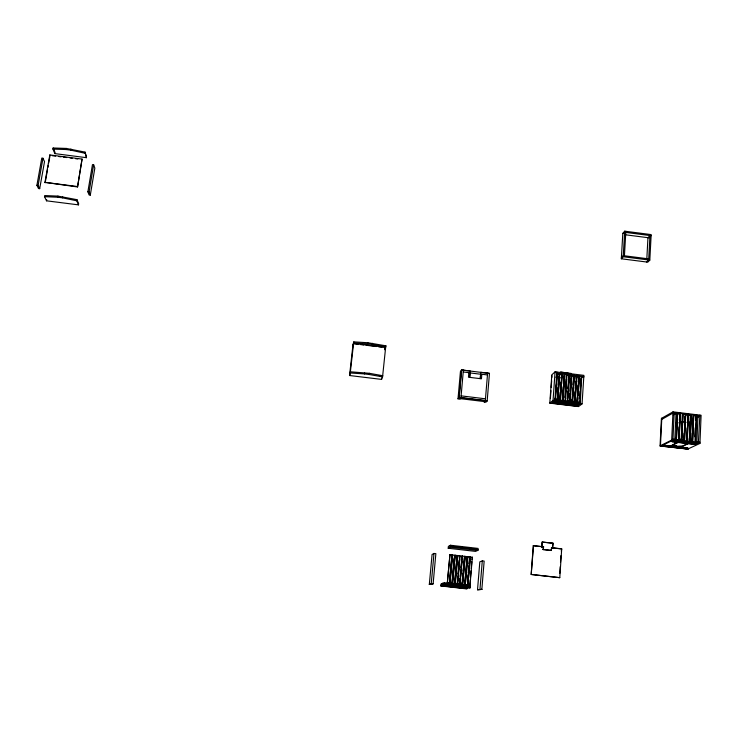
<?xml version="1.0" encoding="UTF-8"?>
<svg xmlns="http://www.w3.org/2000/svg" width="738" height="738" viewBox="0 0 738 738"><rect width="100%" height="100%" fill="white"/><g stroke="black" fill="none" stroke-linecap="round" stroke-linejoin="round"><path stroke-width="1.11" d="M699.938 443.437L671.691 440.042L660.528 445.641L688.01 448.944L699.938 443.437L701.1 415.273L673.01 411.859L661.414 418.418L660.058 445.964L688.074 449.082L660.058 445.964M692.29 433.095L691.903 442.071L693.416 414.94M692.622 425.236L693.01 416.26M693.683 416.343L692.576 442.154L693.729 415.217M694.845 436.785L695.224 427.809M695.556 419.95L696.109 415.273L694.965 442.228M695.768 444.599L696.275 443.833L695.768 444.599L672.217 441.767L672.244 441.232L696.275 443.833M696.137 442.579L698.379 442.855L698.775 442.071L699.984 442.219M697.558 417.524L699.864 415.725L674.191 412.607L672.908 440.189L661.709 445.789M698.379 442.855L699.892 415.125M684.154 433.243L683.803 441.093L685.353 413.963M684.504 425.383L684.901 416.398M686.7 436.933L687.096 427.957M687.438 420.097L688.047 414.286L686.866 441.25M687.189 448.575L687.678 447.837L687.189 448.575L664.099 445.807L664.117 445.282L687.678 447.837M689.347 438.381L689.209 441.748L690.371 414.811M689.643 431.647L690.085 421.546M689.882 441.831L691.405 414.701L690.242 441.656M676.045 413.437L674.855 439.193L676.073 439.341L677.263 413.584L676.045 413.437L673.24 415.014M678.609 435.955L679.015 426.979M679.32 420.236L679.975 413.308L678.748 440.272M681.202 438.529L681.1 440.771L682.318 413.834M681.561 430.669L681.958 421.684M681.128 445.844L681.073 447.043L689.071 443.252M671.691 440.042L673.01 411.859M672.217 441.767L672.696 441.001M660.455 445.77L661.801 418.188M664.099 445.807L664.56 445.06M649.818 260.136L651.174 234.592L624.708 231.188L622.817 233.356L621.322 258.78L647.789 262.156L649.818 260.136L623.213 256.732L621.322 258.78M646.829 258.687L647.955 237.682L649.975 235.542L648.674 259.988L646.654 262.008M624.431 255.772L625.852 231.335M623.213 256.732L624.708 231.188M582.051 403.907L583.896 375.356L555.059 371.823L551.84 374.839L549.792 403.142L578.509 406.583L582.051 403.907L553.048 400.383L549.792 403.142M487.458 374.932L480.641 374.101L480.254 378.649L480.798 372.284L489.469 373.336L487.172 400.882L485.945 402.21L484.1 401.989L485.309 400.651L487.615 373.114M574.551 399.719L575.087 391.767M575.308 388.363L575.76 381.546M575.981 378.133L576.396 375.642L574.404 401.989M576.369 381.62L575.013 402.062L577.005 375.716L576.516 379.35M577.282 397.542L576.913 402.293L578.896 375.946L578.26 381.85M577.513 393.206L578.038 385.254M577.513 404.037L577.66 405.632L552.531 402.588M577.826 397.828L577.522 402.367L579.505 376.02L577.974 395.559M579.717 398.059L580.16 391.241M580.455 386.703L580.981 378.751M579.69 402.394L581.129 376.472M565.004 397.413L565.474 390.596M565.778 386.057L566.24 379.24M565.031 400.614L566.553 374.692M565.409 397.468L565.88 390.651M566.184 386.103L566.646 379.286M565.437 400.669L566.959 374.738L572.651 375.439M567.236 398.834L567.697 392.016M567.928 388.603L568.463 380.651M568.694 377.247L569.109 374.747L567.337 400.9M567.642 398.88L568.103 392.062M568.334 388.658L568.869 380.707M569.099 377.293L569.515 374.793L567.743 400.946M569.92 393.428L569.385 401.38L571.406 375.024L570.834 379.802M570.077 391.158L570.612 383.206M559.782 573.306L560.225 566.655M560.52 562.227L560.963 555.585M561.267 551.157L561.71 548.841L559.782 577.67L531.185 574.505L533.26 545.696L543.602 546.757L543.131 549.589L543.602 546.757M572.051 399.415L571.895 401.684L573.896 375.338M572.347 394.876L572.808 388.059M573.029 384.646L573.564 376.694M573.417 388.133L572.504 401.758L574.505 375.411M573.564 385.854L574.173 376.767M463.224 371.97L470.051 372.81L469.654 377.358L470.207 370.983L461.527 369.932L460.447 371.417L458.012 398.834L459.866 399.055L460.946 397.708L463.381 370.153M557.393 397.634L557.236 399.913L559.063 373.769L562.439 374.184M557.559 395.365L558.112 387.413M558.269 385.135L558.823 377.183M560.299 392.256L559.755 400.217L561.812 373.852L561.24 378.622M560.539 388.852L561.009 382.035M543.131 549.589L551.175 550.511L551.655 547.688L561.71 548.841M551.175 550.511L551.655 547.688M562.264 400.522L562.494 397.109M562.734 393.705L563.195 386.887M563.435 383.474L563.98 375.522M552.448 547.633L553.03 543.168L552.734 547.531M562.513 400.31L564.312 374.157M562.873 400.596L564.588 375.596M563.122 400.383L564.921 374.231M550.4 398.455L550.954 390.67M551.185 387.33L551.664 380.66M551.895 377.321L551.766 375.365M541.655 547.485L542.043 542.033L553.03 543.168M541.932 547.393L542.319 541.932M553.048 400.383L555.059 371.823M556.886 372.044L554.884 400.605L551.646 403.326M562.393 374.784L556.72 374.092L557.005 373.262M556.452 383.769L555.336 399.682L557.411 373.317M556.609 381.5L557.162 373.539M531.185 574.505L533.537 545.603M481.849 589.376L484.156 561.092L482.292 560.88L479.82 561.83L477.523 589.791L481.849 589.376L477.523 589.791M475.899 550.188L476.167 549.054L475.899 550.188L450.143 547.236L448.206 548.251L448.372 546.378L450.475 545.253L478.095 548.426L477.938 550.317L475.53 551.387L448.206 548.251M479.977 589.164L482.292 560.88M481.84 374.249L481.453 378.797L468.455 377.21L468.851 372.662M464.599 584.773L467.154 556.6L464.774 584.717L462.615 584.551L465.18 556.378L462.615 584.551M465.235 584.847L467.791 556.673L465.235 584.847L467.394 585.022L469.755 556.904L467.606 556.756M443.99 584.228L441.001 584.072L440.835 585.954L466.407 588.85L467.043 588.675L467.053 587.236M467.495 581.701L468.067 574.957M468.252 572.706L468.824 565.963M469.008 563.721L469.755 556.904M467.846 585.142L470.392 556.969L467.846 585.142L470.005 585.317L472.366 557.199L470.207 557.052M469.737 586.47L470.124 585.944L470.143 587.817L469.488 588.001L443.529 585.059L444.11 583.002L470.124 585.944M469.829 585.363L470.3 579.745M470.484 577.503L471.047 570.76M471.241 568.509L471.803 561.766M471.988 559.524L472.366 557.199M455.189 583.712L457.791 555.529L455.189 583.712L457.339 583.878L459.756 555.76L457.615 555.613M457.265 582.808L457.744 577.19M458.04 573.813L458.519 568.195M458.815 564.828L459.202 560.327M457.588 583.979L460.014 555.88L462.154 556.028L459.571 584.201L457.588 583.979L458.169 577.236M458.464 573.869L458.944 568.242M459.239 564.874L459.719 559.256M459.571 584.201L460.051 578.583M460.244 576.341L460.733 570.714M461.019 567.347L461.499 561.729M461.693 559.478L462.154 556.028M462.117 559.524L462.403 556.157L464.553 556.304L461.979 584.478L459.995 584.256L460.475 578.638M460.669 576.387L461.149 570.769M461.444 567.393L461.923 561.775M459.995 584.256L462.403 556.157M461.979 584.478L462.173 582.227M462.366 579.985L462.938 573.241M463.132 570.991L464.553 556.304M450.143 547.236L450.401 546.102L476.167 549.054M450.401 546.102L450.475 545.253M447.329 582.817L449.968 554.635L447.329 582.817L449.47 582.992L451.942 554.865L449.802 554.718M449.313 583.038L451.942 554.865M449.949 583.112L452.569 554.93L449.949 583.112L452.099 583.288L454.543 555.16L452.403 555.013M451.933 583.343L452.615 575.474M452.809 573.223L454.082 558.611M452.569 583.407L455.18 555.234L452.569 583.407L454.719 583.583L457.154 555.456L455.014 555.308M454.553 583.638L456.305 563.408M456.499 561.157L457.154 555.456M440.835 585.954L441.389 585.778L441.453 583.915M458.012 398.834L459.073 397.478L461.527 369.932M444.11 583.002L444.018 584.072L470.217 586.959M443.529 585.059L444.175 584.016M429.331 584.339L432.071 554.478L433.99 553.445L435.863 553.657L433.123 583.859L429.331 584.339L433.123 583.859M431.241 583.647L433.99 553.445M384.664 349.747L385.909 345.818L367.819 342.736L353.816 341.879L352.985 344.683L349.563 375.522L381.564 379.397L381.684 378.225M381.564 379.397L382.791 375.725L369.304 373.299L350.504 371.804L349.692 374.341M349.563 375.522L350.365 372.985L364.452 373.917L364.581 372.727M352.856 345.845L353.686 343.05L367.699 343.908L367.819 342.736M382.671 376.906L369.175 374.489L369.304 373.299M385.789 346.989L372.386 344.48L372.515 343.308M350.31 372.404L353.576 343.419L385.642 347.349L382.644 376.048L379.314 375.651M350.365 372.985L350.504 371.804M353.686 343.05L353.816 341.879M87.877 191.797L92.462 164.611L93.652 164.768L94.842 168.107L90.294 195.118L89.104 194.97L87.877 191.797L89.077 191.954L90.294 195.118M89.077 191.954L93.652 164.768M77.545 186.954L82.056 159.085L49.833 154.934L44.953 182.36L77.545 186.954L82.056 159.085M78.477 204.869L76.761 200.801L76.955 199.675L57.933 196.105L44.704 195.57L44.511 196.695L46.522 200.819L78.477 204.869L78.671 203.753L76.955 199.675M86.503 157.692L85.073 152.12L66.263 148.421L53.145 147.997L52.951 149.104L54.87 153.615L86.503 157.692L85.073 152.12M44.511 196.695L57.73 197.231L57.933 196.105M52.951 149.104L66.069 149.528L66.263 148.421M57.73 197.231L62.453 197.83L62.647 196.705M66.069 149.528L70.737 150.128L70.931 149.021M45.175 182.821L47.509 169.666M47.905 167.471L48.293 165.275M48.68 163.089L49.852 156.511M46.522 200.819L46.715 199.694M54.87 153.615L55.064 152.517L53.145 147.997M36.9 185.303L41.78 158.089L42.979 158.246L44.52 161.64L39.686 188.67L38.487 188.522L36.9 185.303L38.108 185.45L39.686 188.67M38.108 185.45L42.979 158.246M384.784 348.585L385.909 345.818M621.387 257.682L623.278 255.634L648.739 258.881M571.129 373.41L560.474 372.1L567.937 373.013M576.701 406.361L580.216 403.686L581.738 376.546L581.692 377.146L583.786 377.146M661.811 419.378L672.955 413.068L680.51 414.221M672.161 445.042L677.041 442.652M671.174 445.853L678.978 442.044M688.084 443.39L681.091 446.711L671.183 445.521M441.518 584.302L443.75 584.551M465.005 556.452L467.154 556.6M531.452 574.441L559.782 577.67M447.486 582.762L449.47 582.992M450.106 583.057L452.099 583.288M452.735 583.361L454.719 583.583M455.355 583.657L457.339 583.878M457.763 583.924L459.746 584.155M460.171 584.201L462.154 584.422M462.791 584.496L464.774 584.717M465.41 584.791L467.394 585.022M468.03 585.086L470.005 585.317M443.806 583.103L469.765 586.046M447.376 583.749L450.697 584.118M454.018 584.496L457.339 584.874M460.669 585.252L463.99 585.631M467.311 586L469.525 586.249M447.154 583.915L449.414 584.173M466.231 586.12L468.602 586.341M445.983 584.8L448.206 585.059M452.671 585.557L454.903 585.815M459.359 586.313L461.591 586.572M444.101 584.874L470.143 587.817M441.389 585.778L467.043 588.675M543.113 542.162L552.744 543.269M533.26 545.696L543.325 546.858M551.369 547.78L561.415 548.943M543.408 549.487L551.461 550.419M450.245 546.185L475.982 549.137M476.13 549.478L477.993 549.69M476.075 550.105L477.938 550.317M681.156 421.721L686.146 422.32M461.102 395.863L485.456 398.815M675.98 422.542L678.231 422.809M487.108 400.808L459.147 397.422L461.591 369.996L489.395 373.4M459.073 397.478L487.172 400.882M460.189 398.649L484.46 401.583M460.078 398.788L460.014 398.871M672.622 439.138L684.956 440.623M689.44 441.167L692.798 441.564M696.165 441.97L698.406 442.246M698.748 442.68L672.595 439.747L675.953 440.152M678.194 440.42L684.929 441.232M672.244 441.232L695.786 444.064M672.678 441.545L696.257 444.377M672.3 445.318L676.7 445.853M678.905 446.112L681.109 446.379M664.117 445.282L672.918 446.333M677.318 446.859L687.207 448.049M664.532 445.586L687.65 448.363M367.699 343.908L372.386 344.48M353.493 343.714L358.068 344.277M360.356 344.554L363.788 344.978M366.076 345.255L376.371 346.519M378.659 346.805L382.09 347.22M384.323 347.497L385.522 347.644M556.803 373.244L583.823 376.546M576.055 375.854L579.459 376.269M568.075 375.485L572.614 376.039M576.018 376.454L579.422 376.869M555.742 377.109L560.197 377.653M469.958 372.921L480.549 374.221M364.452 373.917L369.175 374.489M673.849 412.8L680.537 413.612M685.002 414.156L691.69 414.968M695.039 415.374L699.504 415.918M558.066 399.396L554.764 399L554.727 399.609L580.299 402.468M569.072 400.734L577.872 401.804M684.975 414.756L691.663 415.568M695.011 415.974L699.476 416.518M569.026 401.343L577.836 402.413M554.939 401.057L558.362 401.472M561.793 401.887L564.072 402.164M567.504 402.588L570.926 403.003M573.214 403.28L576.636 403.695M555.834 401.398L558.122 401.675M561.544 402.09L563.823 402.367M568.389 402.92L570.668 403.197M574.09 403.621L576.378 403.898M552.633 401.112L579.247 404.424M552.614 401.38L577.743 404.433M555.797 402.007L558.076 402.284M561.498 402.699L563.786 402.976M568.352 403.529L570.631 403.806M574.053 404.221L576.332 404.498M553.463 403.317L576.037 406.048M44.953 182.36L77.361 186.502M52.269 155.7L55.59 156.124M58.92 156.557L61.143 156.843M63.367 157.129L66.697 157.554M70.018 157.987L72.241 158.273M75.571 158.698L77.794 158.984M625.787 232.424L651.11 235.69M622.817 233.356L623.951 233.494M624.985 234.73L649.089 237.83M62.453 197.83L76.761 200.801M70.737 150.128L84.879 153.227M49.833 154.934L50.046 155.414M696.755 415.955L695.666 441.693L696.884 441.841L697.964 416.103L696.755 415.955M685.676 414.239L684.477 441.176L685.676 414.239M688.36 414.562L687.179 441.499L688.36 414.562M677.613 413.262L676.377 440.208L677.613 413.262M680.298 413.584L679.08 440.531L680.298 413.584M682.991 413.907L681.783 440.854L682.991 413.907M571.747 375.328L569.994 401.454L571.747 375.328M559.662 373.852L557.845 399.987L559.662 373.852M562.162 374.157L560.363 400.291L562.162 374.157M441.822 583.629L442.938 583.241L441.822 583.629M484.737 401.767L484.266 401.804L484.737 401.767"/></g></svg>
